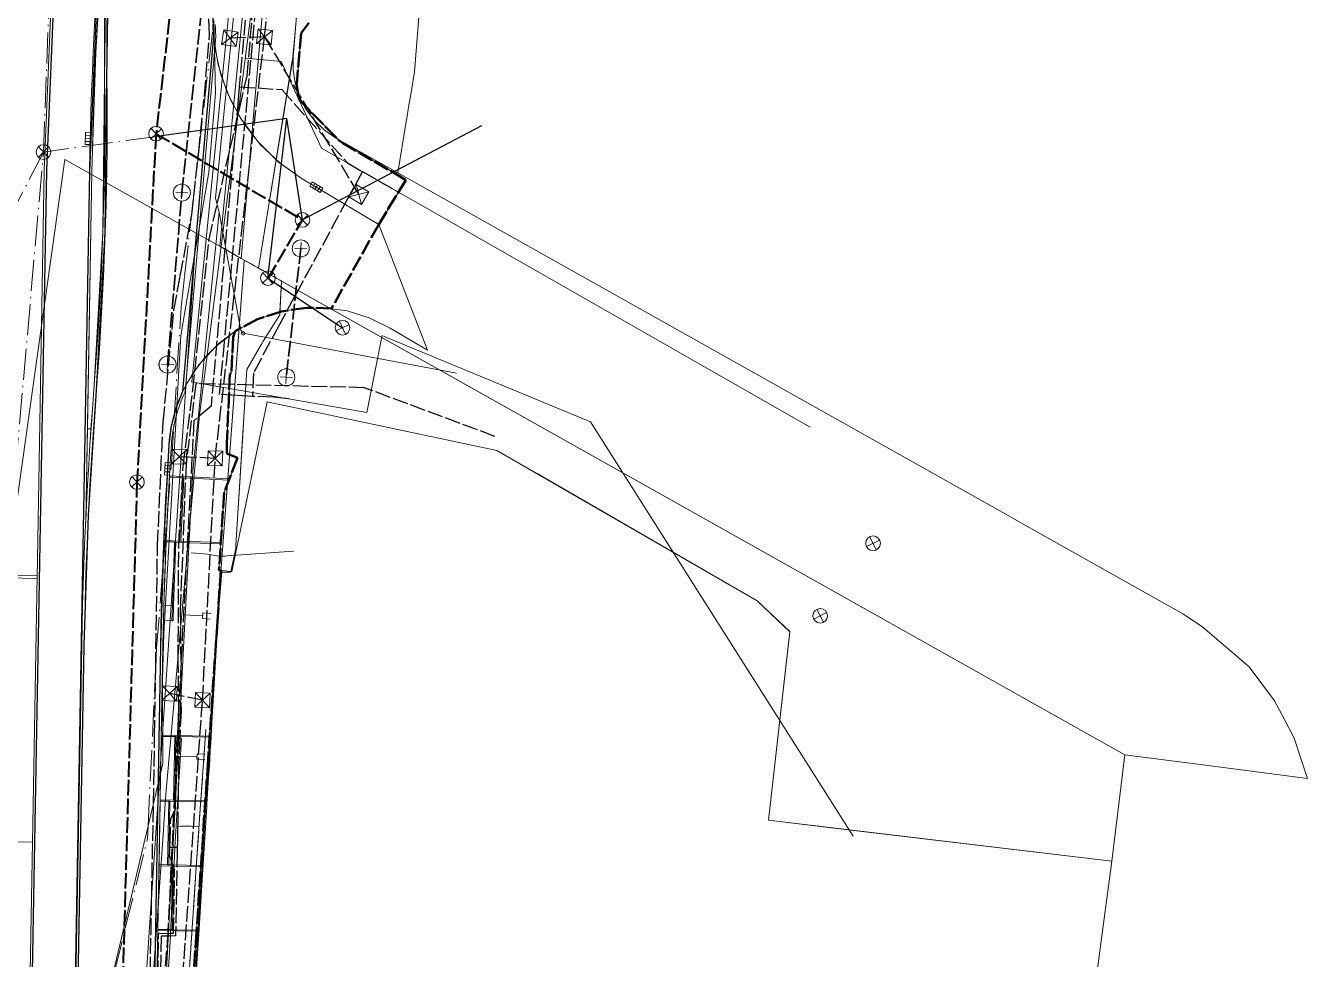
# Model space of a CAD drawing. Header units: metres. Extents: x 105014 to 106600, y 111320 to 118425.
# Drawn here: x 105942.9 to 106047.8, y 114814.1 to 114890.5 of the extents above; entities that cross this region are included whole.
import ezdxf

# ---------------------------------------------------------------- set-up
doc = ezdxf.new("R2010")
doc.units = ezdxf.units.M
doc.linetypes.add('DASHDOT', pattern=[3.556, 2.54, -0.508, 0, -0.508])
doc.linetypes.add('DASHED', pattern=[1.524, 1.27, -0.254])
for name, color, linetype, lineweight in [('00-BASE-LIMITE', 7, 'DASHED', 50), ('00-BASE-UE', 42, 'DASHED', 25), ('10-PAV-BOCACALLE', 9, 'CONTINUOUS', 13), ('10-PAV-CALZADA-BRT', 12, 'CONTINUOUS', 30), ('10-PAV-CALZADA-MIXTA', 8, 'CONTINUOUS', 30), ('10-PAV-SARDINEL', 252, 'CONTINUOUS', 13), ('20-EP-ZONA-DURA', 253, 'CONTINUOUS', 13), ('20-EP-ZONA-VERDE', 84, 'CONTINUOUS', 13), ('30-RED-ENEL-NODOS', 11, 'CONTINUOUS', 13), ('30-RED-ENEL-PROY', 1, 'DASHED', 25), ('30-RED-ETB-CAMARA', 151, 'CONTINUOUS', 13), ('30-RED-ETB-EXIST', 145, 'CONTINUOUS', 13), ('30-RED-VANTI-EXIST', 52, 'CONTINUOUS', 13), ('30-RED-VANTI-PROY', 2, 'DASHED', 25), ('30-RED-VANTI-RETIRO', 8, 'DASHDOT', 13), ('35-RH-ACUE-DOMICILIARIA', 152, 'CONTINUOUS', 9), ('35-RH-ACUE-MENOR-EXIST', 151, 'CONTINUOUS', 13), ('35-RH-ACUE-MENOR-PROY', 5, 'DASHED', 25), ('35-RH-PLUV-COLECTOR', 96, 'CONTINUOUS', 30), ('35-RH-PLUV-INTERCEPTOR', 3, 'DASHED', 40), ('35-RH-PLUV-NODOS', 94, 'CONTINUOUS', 13), ('35-RH-PLUV-RETIRO', 8, 'DASHDOT', 13), ('35-RH-SUDS-ZONAS', 92, 'CONTINUOUS', 20), ('36-RH-SAN-COLECTOR-PROY', 6, 'DASHED', 35), ('36-RH-SAN-POZOS', 216, 'CONTINUOUS', 13), ('60-PREDIAL-LOTE', 42, 'CONTINUOUS', 13)]:
    doc.layers.add(name, color=color, linetype=linetype, lineweight=lineweight)

# ---------------------------------------------------------------- blocks, each defined once
blk = doc.blocks.new('POSTE')
blk.add_circle((0, 0), 0.15)
blk = doc.blocks.new('CAJA_ENEL')
for p, q in [((-0.6, -0.6), (0.6, 0.6)), ((-0.6, 0.6), (0.6, -0.6))]:
    blk.add_line(p, q)
blk.add_lwpolyline([(-0.6, -0.6), (0.6, -0.6), (0.6, 0.6), (-0.6, 0.6)], close=True)
blk = doc.blocks.new('POZO_SAN')
for p, q in [((-0.5, 0), (0.5, 0)), ((0, -0.5), (0, 0.5))]:
    blk.add_line(p, q)
blk.add_circle((0, 0), 0.7)
blk = doc.blocks.new('SUMIDERO')
for p, q in [((-0.25, -0.2), (-0.25, 0.2)), ((0, -0.2), (0, 0.2)), ((0.25, -0.2), (0.25, 0.2))]:
    blk.add_line(p, q)
blk.add_lwpolyline([(-0.5, -0.2), (0.5, -0.2), (0.5, 0.2), (-0.5, 0.2)], close=True)
blk = doc.blocks.new('POZO_PLUV')
for p, q in [((-0.42, -0.42), (0.42, 0.42)), ((-0.42, 0.42), (0.42, -0.42))]:
    blk.add_line(p, q)
blk.add_circle((0, 0), 0.6)

msp = doc.modelspace()

# ---------------------------------------------------------------- linework, layer by layer
at = {"layer": '00-BASE-LIMITE'}
msp.add_lwpolyline([(105966.0645, 114890.7467), (105965.4481, 114889.9151), (105965.0805, 114885.8009), (105965.0543, 114885.7359), (105965.2819, 114884.4543), (105968.5475, 114881.1147), (105968.8133, 114880.9259), (105973.2763, 114878.3327), (105974.0025, 114877.8893), (105971.7883, 114874.2611), (105967.9359, 114867.3879), (105965.8718, 114867.4425), (105963.8288, 114867.1424), (105961.8676, 114866.4965), (105960.0461, 114865.5239), (105959.8775, 114865.0377), (105959.7179, 114862.0899), (105959.5981, 114862.0165), (105959.3535, 114856.3221), (105959.3451, 114855.4941), (105960.2291, 114855.1453), (105959.1367, 114852.3057), (105958.7109, 114845.9455), (105958.7587, 114845.9395), (105958.8637, 114845.9553), (105958.5821, 114841.7731), (105957.8183, 114830.4325), (105956.8691, 114816.3231), (105956.1891, 114806.2901)], dxfattribs=at)
at = {"layer": '00-BASE-UE'}
msp.add_lwpolyline([(105966.0645, 114890.7467), (105965.4481, 114889.9151), (105965.0805, 114885.8009), (105965.0543, 114885.7359), (105965.2819, 114884.4543), (105968.5475, 114881.1147), (105968.8133, 114880.9259), (105973.2763, 114878.3327), (105974.0025, 114877.8893), (105971.7883, 114874.2611), (105967.9359, 114867.3879), (105965.8718, 114867.4425), (105963.8288, 114867.1424), (105961.8676, 114866.4965), (105960.0461, 114865.5239), (105959.8775, 114865.0377), (105959.7179, 114862.0899), (105959.5981, 114862.0165), (105959.3535, 114856.3221), (105959.3451, 114855.4941), (105960.2291, 114855.1453), (105959.1367, 114852.3057), (105958.7109, 114845.9455), (105958.7587, 114845.9395), (105958.8637, 114845.9553), (105958.5821, 114841.7731), (105957.8183, 114830.4325), (105956.8691, 114816.3231), (105956.1891, 114806.2901)], dxfattribs=at)
at = {"layer": '10-PAV-BOCACALLE'}
msp.add_lwpolyline([(105955.7336, 114860.5808), (105958.2583, 114889.6647), (105958.6377, 114887.3155), (105959.3838, 114885.0559), (105960.4779, 114882.9427), (105961.8924, 114881.0291), (105963.5917, 114879.3632), (105965.5331, 114877.9871), (105971.7883, 114874.2611), (105975.7749, 114863.9591), (105972.7291, 114865.7735), (105971.018, 114866.6163), (105969.1951, 114867.1773), (105967.3062, 114867.4424), (105965.3992, 114867.4049), (105963.5223, 114867.0657), (105961.7228, 114866.4333), (105960.0462, 114865.5239), (105958.7206, 114864.525), (105957.5456, 114863.3528), (105956.5435, 114862.0296), (105955.7336, 114860.5808)], close=True, dxfattribs=at)
at = {"layer": '10-PAV-CALZADA-BRT'}
for points in [[(105943.0639, 114791.6501), (105944.6101, 114878.6713), (105945.2908, 114895.1367), (105946.7457, 114911.5519), (105951.9033, 114957.4321)], [(105955.3813, 114957.0411), (105950.2237, 114911.1609), (105948.7834, 114894.9099), (105948.1097, 114878.6091), (105945.6995, 114742.9863)]]:
    msp.add_lwpolyline(points, dxfattribs=at)
at = {"layer": '10-PAV-CALZADA-MIXTA'}
for points in [[(105945.9309, 114741.9365), (105947.6697, 114839.7847), (105948.0225, 114850.4622), (105948.7011, 114861.1239), (105949.4005, 114873.6193), (105949.5411, 114886.1335), (105949.7259, 114898.6418), (105950.5577, 114911.1237), (105955.2049, 114952.9367)], [(105964.8951, 114951.8597), (105962.8805, 114933.7333), (105962.8784, 114933.7144), (105960.1845, 114909.4753), (105960.1819, 114909.4519), (105959.7117, 114905.2213), (105959.2416, 114900.9917), (105958.3013, 114892.5309), (105958.2112, 114891.0988), (105958.2583, 114889.6647), (105955.7336, 114860.5808), (105955.181, 114859.1897), (105954.8059, 114857.7406), (105954.6141, 114856.2561), (105954.1663, 114847.9689), (105953.9187, 114839.6734), (105952.1799, 114741.8251)]]:
    msp.add_lwpolyline(points, dxfattribs=at)
at = {"layer": '10-PAV-SARDINEL'}
for points in [[(105945.6995, 114742.9863), (105948.1097, 114878.6091), (105948.1425, 114880.2404), (105948.183, 114881.8715), (105948.2312, 114883.5024), (105948.2871, 114885.1331), (105948.3506, 114886.7635), (105948.4218, 114888.3935), (105948.5007, 114890.0232), (105948.5873, 114891.6526), (105948.6815, 114893.2815), (105948.7834, 114894.9099), (105948.893, 114896.5378), (105949.0102, 114898.1652), (105949.1351, 114899.7921), (105949.2677, 114901.4183), (105949.4079, 114903.0439), (105949.5558, 114904.6688), (105949.7113, 114906.293), (105949.8744, 114907.9164), (105950.0453, 114909.5391), (105950.2237, 114911.1609), (105955.3813, 114957.0411)], [(105945.7309, 114741.9401), (105947.4697, 114839.7885), (105947.5028, 114841.4325), (105947.5436, 114843.0766), (105947.5922, 114844.7205), (105947.6484, 114846.3641), (105947.7124, 114848.0075), (105947.7841, 114849.6505), (105947.8635, 114851.2931), (105947.9506, 114852.9354), (105948.0454, 114854.5773), (105948.1479, 114856.2187), (105948.2582, 114857.8595), (105948.3761, 114859.4999), (105948.5017, 114861.1391), (105948.6129, 114862.6068), (105948.7164, 114864.0746), (105948.8121, 114865.5429), (105948.9001, 114867.0116), (105948.9804, 114868.4809), (105949.053, 114869.9505), (105949.1179, 114871.4205), (105949.175, 114872.8908), (105949.2244, 114874.3614), (105949.266, 114875.8322), (105949.3, 114877.3032), (105949.3262, 114878.7744), (105949.3446, 114880.2457), (105949.3553, 114881.7171), (105949.3583, 114883.1884), (105949.3536, 114884.6599), (105949.3411, 114886.1319), (105949.3297, 114887.5225), (105949.3262, 114888.9137), (105949.3308, 114890.305), (105949.3433, 114891.6962)], [(105948.787, 114891.6416), (105948.7005, 114890.0131), (105948.6216, 114888.3843), (105948.5504, 114886.7553), (105948.487, 114885.1258), (105948.4311, 114883.496), (105948.3829, 114881.8661), (105948.3425, 114880.2359), (105948.3097, 114878.6053), (105947.8015, 114850.0115), (105947.7841, 114849.6505), (105947.7124, 114848.0075), (105947.6484, 114846.3641), (105947.5922, 114844.7205), (105947.5436, 114843.0766), (105947.5028, 114841.4325), (105947.4697, 114839.7885), (105945.7309, 114741.9401)], [(105949.5433, 114891.6938), (105949.5308, 114890.3038), (105949.5262, 114888.9137), (105949.5297, 114887.5236), (105949.5411, 114886.1335), (105949.5536, 114884.6611), (105949.5583, 114883.1886), (105949.5553, 114881.7162), (105949.5446, 114880.2437), (105949.5261, 114878.7714), (105949.4999, 114877.2991), (105949.466, 114875.827), (105949.4243, 114874.3552), (105949.3748, 114872.8835), (105949.3177, 114871.4122), (105949.2528, 114869.9411), (105949.1801, 114868.4704), (105949.0998, 114867.0002), (105949.0117, 114865.5303), (105948.9159, 114864.061), (105948.8124, 114862.5922), (105948.7011, 114861.1239), (105948.5755, 114859.4851), (105948.4577, 114857.8456), (105948.3475, 114856.2057), (105948.245, 114854.5652), (105948.1502, 114852.9243), (105948.0632, 114851.283), (105947.9838, 114849.6413), (105947.9122, 114847.9992), (105947.8483, 114846.3568), (105947.792, 114844.7141), (105947.7436, 114843.0712), (105947.7028, 114841.428), (105947.6697, 114839.7847), (105945.9309, 114741.9365)], [(105952.1799, 114741.8251), (105953.9187, 114839.6734), (105953.9488, 114841.1821), (105953.9856, 114842.6906), (105954.0289, 114844.199), (105954.0789, 114845.7072), (105954.1355, 114847.2151), (105954.1987, 114848.7227), (105954.2686, 114850.2301), (105954.345, 114851.7372), (105954.4281, 114853.2439), (105954.5178, 114854.7502), (105954.6141, 114856.2561), (105954.6376, 114856.5547), (105954.6686, 114856.8527), (105954.7069, 114857.1498), (105954.7527, 114857.4458), (105954.8059, 114857.7406), (105954.8664, 114858.034), (105954.9342, 114858.3258), (105955.0093, 114858.6158), (105955.0916, 114858.9038), (105955.181, 114859.1897), (105955.2776, 114859.4733), (105955.3812, 114859.7543), (105955.4918, 114860.0327), (105955.6093, 114860.3083), (105955.7336, 114860.5808), (105958.2583, 114889.6647), (105958.236, 114889.9829), (105958.2204, 114890.3015), (105958.2116, 114890.6204)], [(105958.4117, 114890.6216), (105958.4202, 114890.3113), (105958.4204, 114890.307), (105958.4355, 114889.9969), (105958.4358, 114889.9927), (105958.4578, 114889.6787), (105958.4583, 114889.6647), (105958.4576, 114889.6474), (105955.9329, 114860.5635), (105955.927, 114860.5299), (105955.9156, 114860.4978), (105955.7924, 114860.228), (105955.6768, 114859.9568), (105955.5679, 114859.6829), (105955.4665, 114859.4077), (105955.3715, 114859.1287), (105955.2839, 114858.8488), (105955.2022, 114858.5629), (105955.1286, 114858.2789), (105955.062, 114857.9921), (105955.0019, 114857.7009), (105954.9499, 114857.412), (105954.905, 114857.1218), (105954.8674, 114856.8307), (105954.837, 114856.5386), (105954.8136, 114856.2414), (105954.7174, 114854.7379), (105954.6278, 114853.2325), (105954.5448, 114851.7266), (105954.4684, 114850.2205), (105954.3986, 114848.714), (105954.3354, 114847.2072), (105954.2788, 114845.7001), (105954.2288, 114844.1928), (105954.1855, 114842.6854), (105954.1488, 114841.1777), (105954.1187, 114839.6696), (105952.3799, 114741.8216)]]:
    msp.add_lwpolyline(points, dxfattribs=at)
at = {"layer": '20-EP-ZONA-DURA'}
msp.add_lwpolyline([(105966.0645, 114890.7467), (105965.4481, 114889.9151), (105965.0805, 114885.8009), (105965.0543, 114885.7359), (105965.2819, 114884.4543), (105968.5475, 114881.1147), (105968.8133, 114880.9259), (105973.2763, 114878.3327), (105974.0025, 114877.8893), (105971.7883, 114874.2611), (105965.5331, 114877.9871), (105963.7206, 114879.2568), (105962.1146, 114880.7794), (105960.7501, 114882.5217), (105959.6568, 114884.4458), (105958.8586, 114886.5098), (105958.3727, 114888.6688), (105958.4576, 114889.6474), (105958.4583, 114889.6647), (105958.4578, 114889.6787), (105958.4358, 114889.9927), (105958.4355, 114889.9969), (105958.4204, 114890.307), (105958.4202, 114890.3113), (105958.4117, 114890.6216)], dxfattribs=at)
for points in [[(105960.2291, 114855.1453), (105959.5685, 114853.4281), (105955.7523, 114853.6219), (105954.6538, 114853.6779), (105954.7174, 114854.7379), (105954.8136, 114856.2414), (105954.837, 114856.5386), (105954.8674, 114856.8307), (105954.905, 114857.1218), (105954.9499, 114857.412), (105955.0019, 114857.7009), (105955.062, 114857.9921), (105955.1286, 114858.2789), (105955.2022, 114858.5629), (105955.2839, 114858.8488), (105955.3715, 114859.1287), (105955.4665, 114859.4077), (105955.5679, 114859.6829), (105955.6768, 114859.9568), (105955.7924, 114860.228), (105955.9156, 114860.4978), (105955.927, 114860.5299), (105955.9329, 114860.5635), (105955.9765, 114861.0659), (105957.0734, 114862.7758), (105958.443, 114864.2761), (105960.0461, 114865.5239), (105959.8775, 114865.0377), (105959.7179, 114862.0899), (105959.5981, 114862.0165), (105959.3535, 114856.3221), (105959.3451, 114855.4941), (105960.2291, 114855.1453)], [(105947.8635, 114851.2931), (105947.8015, 114850.0115), (105947.9351, 114857.5341), (105948.2353, 114857.5287), (105948.1479, 114856.2187), (105948.0454, 114854.5773), (105947.9506, 114852.9354), (105947.8635, 114851.2931)], [(105958.8558, 114848.1099), (105958.8593, 114848.2099), (105955.5828, 114848.3248), (105955.8467, 114853.5171), (105959.5307, 114853.3299), (105959.1367, 114852.3057), (105958.8558, 114848.1099)], [(105958.8558, 114848.1099), (105958.7109, 114845.9455), (105958.7587, 114845.9395), (105958.8637, 114845.9553), (105958.5821, 114841.7731), (105957.943, 114832.2837), (105957.9449, 114832.3835), (105955.0909, 114832.4343), (105953.9905, 114832.4539), (105954.1187, 114839.6696), (105954.1488, 114841.1777), (105954.1651, 114841.8351), (105954.8527, 114841.8219), (105954.9539, 114841.8199), (105954.9969, 114843.0425), (105955.1799, 114848.2394), (105955.4797, 114848.2289), (105958.8558, 114848.1099)], [(105936.962, 114845.6053), (105943.8203, 114845.4835), (105943.4596, 114825.1794), (105943.4331, 114823.6863), (105936.5807, 114823.8081), (105936.6464, 114827.6704), (105936.962, 114845.6053)], [(105957.943, 114832.2837), (105957.8183, 114830.4325), (105957.5934, 114827.0889), (105955.0961, 114827.1333), (105955.1885, 114832.3325), (105957.943, 114832.2837)], [(105957.5866, 114826.9891), (105957.2372, 114821.7945), (105954.9025, 114821.8359), (105954.6025, 114821.8413), (105954.6949, 114827.0404), (105954.9949, 114827.0351), (105957.5866, 114826.9891)], [(105957.2304, 114821.6945), (105956.881, 114816.4998), (105954.9079, 114816.535), (105955.0001, 114821.7342), (105957.2304, 114821.6945)], [(105956.8691, 114816.3231), (105956.5222, 114811.2056), (105953.6139, 114811.2571), (105953.7063, 114816.4563), (105956.8743, 114816.4001), (105956.8691, 114816.3231)]]:
    msp.add_lwpolyline(points, close=True, dxfattribs=at)
at = {"layer": '20-EP-ZONA-VERDE'}
for points in [[(105951.7045, 114957.4545), (105946.5469, 114911.5741), (105945.0912, 114895.1497), (105944.4103, 114878.6749), (105943.8169, 114845.2825), (105941.3995, 114845.3259), (105936.9567, 114845.4053), (105936.9169, 114845.4061), (105937.9396, 114874.1546), (105939.7159, 114902.8664), (105942.2445, 114931.5217), (105946.2911, 114971.2081)], [(105936.0387, 114791.9357), (105936.5807, 114823.8081), (105943.4331, 114823.6863), (105943.4331, 114823.6863), (105942.8639, 114791.6537)]]:
    msp.add_lwpolyline(points, dxfattribs=at)
for points in [[(105949.5017, 114898.0295), (105949.3411, 114886.1313), (105949.2006, 114873.6255), (105948.5017, 114861.1395), (105948.2353, 114857.5287), (105947.9351, 114857.5341), (105948.3095, 114878.6055), (105948.6192, 114888.3349), (105949.2023, 114898.0515), (105949.5017, 114898.0295)], [(105955.7469, 114853.5221), (105955.4831, 114848.3287), (105954.3843, 114848.3847), (105954.6479, 114853.5779), (105955.7469, 114853.5221)], [(105955.7523, 114853.6219), (105959.5685, 114853.4281), (105959.5307, 114853.3299), (105955.8467, 114853.5171), (105955.7469, 114853.5221), (105954.6479, 114853.5779), (105954.6529, 114853.6779), (105955.7523, 114853.6219)], [(105955.8467, 114853.5171), (105955.5828, 114848.3248), (105955.4831, 114848.3287), (105955.7469, 114853.5221), (105955.8467, 114853.5171)], [(105955.0801, 114848.2429), (105954.8964, 114843.0461), (105954.8527, 114841.8219), (105954.1651, 114841.8351), (105954.1959, 114843.0567), (105954.3791, 114848.2677), (105955.0801, 114848.2429)], [(105955.4831, 114848.3287), (105955.5828, 114848.3248), (105958.8593, 114848.2099), (105958.8559, 114848.1099), (105955.4797, 114848.2289), (105955.1799, 114848.2394), (105955.0801, 114848.2429), (105954.3791, 114848.2677), (105954.3827, 114848.3675), (105955.4831, 114848.3287)], [(105955.1799, 114848.2394), (105954.9969, 114843.0425), (105954.9539, 114841.8199), (105954.8527, 114841.8219), (105954.8964, 114843.0461), (105955.0801, 114848.2429), (105955.1799, 114848.2394)], [(105955.0886, 114832.3343), (105954.9964, 114827.1351), (105953.8963, 114827.1547), (105953.9887, 114832.3539), (105955.0886, 114832.3343)], [(105955.0909, 114832.4343), (105957.9449, 114832.3835), (105957.9431, 114832.2837), (105955.1885, 114832.3325), (105955.0886, 114832.3343), (105953.9887, 114832.3539), (105953.9905, 114832.4539), (105955.0909, 114832.4343)], [(105955.1885, 114832.3325), (105955.0961, 114827.1333), (105954.9964, 114827.1351), (105955.0886, 114832.3343), (105955.1885, 114832.3325)], [(105954.5949, 114827.0422), (105954.5027, 114821.8431), (105953.8023, 114821.8591), (105953.8945, 114827.0547), (105954.5949, 114827.0422)], [(105954.9964, 114827.1351), (105955.0961, 114827.1333), (105957.5933, 114827.0889), (105957.5867, 114826.9891), (105954.9949, 114827.0351), (105954.6949, 114827.0404), (105954.5949, 114827.0422), (105953.8945, 114827.0547), (105953.8963, 114827.1547), (105954.9964, 114827.1351)], [(105954.6949, 114827.0404), (105954.6025, 114821.8413), (105954.5027, 114821.8431), (105954.5949, 114827.0422), (105954.6949, 114827.0404)], [(105954.9003, 114821.736), (105954.8081, 114816.5367), (105953.7079, 114816.5563), (105953.8005, 114821.7555), (105954.9003, 114821.736)], [(105954.5027, 114821.8431), (105954.6025, 114821.8413), (105954.9025, 114821.8359), (105957.2371, 114821.7945), (105957.2305, 114821.6945), (105955.0001, 114821.7342), (105954.9003, 114821.736), (105953.8005, 114821.7555), (105953.8021, 114821.8555), (105954.5027, 114821.8431)], [(105955.0001, 114821.7342), (105954.9079, 114816.535), (105954.8081, 114816.5367), (105954.9003, 114821.736), (105955.0001, 114821.7342)], [(105954.8081, 114816.5367), (105954.9079, 114816.535), (105956.8805, 114816.4999), (105956.8743, 114816.4001), (105953.7063, 114816.4563), (105953.7079, 114816.5563), (105954.8081, 114816.5367)]]:
    msp.add_lwpolyline(points, close=True, dxfattribs=at)
at = {"layer": '30-RED-ENEL-PROY'}
for points in [[(105962.4405, 114889.6021), (105964.7339, 114911.9807)], [(105958.4003, 114855.1097), (105962.4405, 114889.6021)], [(105962.4405, 114889.6021), (105959.6093, 114889.4939)], [(105962.4405, 114889.6021), (105970.1535, 114876.7149)], [(105958.4003, 114855.1097), (105955.4525, 114855.2463)], [(105957.3645, 114835.3187), (105958.4003, 114855.1097)], [(105957.3645, 114835.3187), (105954.6699, 114835.8711)], [(105955.7441, 114812.6399), (105957.3645, 114835.3187)]]:
    msp.add_lwpolyline(points, dxfattribs=at)
at = {"layer": '30-RED-ETB-EXIST'}
for points in [[(105954.03, 114804.428), (105953.948, 114804.432), (105956.57, 114854.091), (105958.734, 114875.253), (105958.417, 114876.404), (105962.618, 114918.707), (105964.552, 114934.4)], [(105960.682, 114865.344), (105960.528, 114865.561), (105960.513, 114865.565), (105958.734, 114875.253)], [(105960.682, 114865.344), (105978.151, 114862.074)]]:
    msp.add_lwpolyline(points, dxfattribs=at)
at = {"layer": '30-RED-VANTI-EXIST'}
for points in [[(105958.2835, 114890.9809), (105958.4141, 114885.0071), (105957.8861, 114878.5201), (105956.4093, 114869.9565)], [(105956.4093, 114869.9565), (105955.5821, 114865.1601), (105954.1971, 114840.7781), (105954.0873, 114836.9707), (105954.1213, 114830.1349), (105953.3419, 114826.8549)], [(105959.3893, 114847.1254), (105964.8229, 114847.5243)], [(105956.4285, 114847.3761), (105957.7575, 114847.2561), (105958.424, 114847.1596)], [(105958.424, 114847.1596), (105958.5684, 114847.1387)], [(105958.5684, 114847.1387), (105958.7487, 114847.1125)], [(105958.7487, 114847.1125), (105958.9051, 114847.0899), (105959.0622, 114847.1014)], [(105959.0622, 114847.1014), (105959.2451, 114847.115)], [(105959.2451, 114847.115), (105959.3893, 114847.1254)], [(105952.9062, 114756.3028), (105953.0313, 114762.0229), (105953.4459, 114769.4769), (105954.0575, 114779.0689), (105954.6479, 114789.1283), (105955.4205, 114800.7505), (105956.1289, 114810.8965), (105956.8731, 114822.0675), (105957.1741, 114826.4021), (105957.6443, 114832.9239)], [(105955.3443, 114832.2159), (105955.2845, 114832.2203)], [(105955.5029, 114832.2044), (105955.3443, 114832.2159)], [(105955.369, 114827.7052), (105955.6359, 114832.1947), (105955.5029, 114832.2044)], [(105955.1329, 114823.734), (105955.369, 114827.7052)], [(105953.3419, 114826.8549), (105952.9121, 114825.0461)], [(105952.9121, 114825.0461), (105949.0964, 114808.9879)], [(105955.3294, 114824.9819), (105955.5996, 114824.9939)], [(105955.5996, 114824.9939), (105955.7446, 114825.0004)], [(105955.7446, 114825.0004), (105955.9271, 114825.0085)], [(105955.9271, 114825.0085), (105956.0733, 114825.0151), (105956.242, 114825.0064)], [(105956.242, 114825.0064), (105956.4247, 114824.9971)], [(105956.4247, 114824.9971), (105956.5695, 114824.9897)], [(105956.5695, 114824.9897), (105957.0651, 114824.9643)], [(105955.1005, 114823.1897), (105955.1058, 114823.279)], [(105955.1058, 114823.279), (105955.1099, 114823.3477)], [(105955.1099, 114823.3477), (105955.1238, 114823.5804)], [(105955.1238, 114823.5804), (105955.1329, 114823.734)], [(105955.0159, 114821.6336), (105955.0633, 114822.5635), (105955.0775, 114822.8032)], [(105955.0775, 114822.8032), (105955.0867, 114822.9574)], [(105955.0867, 114822.9574), (105955.1005, 114823.1897)], [(105954.741, 114816.2449), (105955.0159, 114821.6336)], [(105953.6455, 114799.3566), (105954.0261, 114805.4861), (105954.6825, 114815.0977), (105954.7293, 114816.0151)], [(105954.7293, 114816.0151), (105954.741, 114816.2449)]]:
    msp.add_lwpolyline(points, dxfattribs=at)
at = {"layer": '30-RED-VANTI-PROY'}
for points in [[(105957.5495, 114869.8349), (105957.8969, 114873.0497), (105960.4095, 114883.8273), (105961.0101, 114886.4233), (105962.3323, 114901.4293), (105962.502, 114903.2234)], [(105957.0551, 114880.1899), (105957.5137, 114884.8041), (105957.9465, 114889.8113), (105957.8163, 114892.7417), (105958.7885, 114900.5993), (105958.9943, 114902.1189)], [(105956.4567, 114874.9336), (105956.4793, 114875.0547), (105957.0195, 114879.8319), (105957.0551, 114880.1899)], [(105955.543, 114870.0489), (105956.4567, 114874.9336)], [(105953.5277, 114837.9953), (105953.6773, 114847.9929), (105954.1443, 114858.0773), (105955.0167, 114867.2349), (105955.543, 114870.0489)], [(105955.3443, 114832.2159), (105955.4223, 114834.5175), (105955.3721, 114838.5811), (105955.4179, 114847.9993), (105955.7863, 114854.4645), (105956.5629, 114860.7057), (105957.5495, 114869.8349)], [(105981.3005, 114856.9109), (105970.6113, 114860.8929), (105956.8167, 114861.2217), (105956.0111, 114854.6483), (105955.5423, 114842.7481), (105955.6061, 114834.4151), (105955.5029, 114832.2044)], [(105953.3419, 114826.8549), (105953.4439, 114832.3995), (105953.5277, 114837.9953)], [(105954.7052, 114823.6843), (105954.7649, 114825.6193), (105955.1471, 114826.3965), (105955.3443, 114832.2159)], [(105955.5029, 114832.2044), (105955.4043, 114830.0929), (105955.369, 114827.7052)], [(105955.369, 114827.7052), (105955.3294, 114824.9819)], [(105952.3888, 114778.3885), (105952.6211, 114785.8349), (105952.9951, 114799.6325), (105953.0123, 114808.4743), (105953.1459, 114816.1991), (105953.3419, 114826.8549)], [(105955.3294, 114824.9819), (105955.3285, 114824.9653), (105955.3035, 114823.6298)], [(105954.6868, 114823.0871), (105954.6936, 114823.2895)], [(105954.6936, 114823.2895), (105954.699, 114823.4844)], [(105954.6936, 114823.2895), (105954.8119, 114823.2865)], [(105954.699, 114823.4844), (105954.7052, 114823.6843)], [(105954.8119, 114823.2865), (105955.1058, 114823.279)], [(105955.1058, 114823.279), (105955.1272, 114823.2779)], [(105955.1272, 114823.2779), (105955.2969, 114823.2741)], [(105955.2969, 114823.2741), (105955.2951, 114823.1792)], [(105955.2985, 114823.3632), (105955.2969, 114823.2741)], [(105955.2969, 114823.2741), (105955.3094, 114823.2738)], [(105955.3035, 114823.6298), (105955.2985, 114823.3632)], [(105955.3094, 114823.2738), (105955.3145, 114823.2737)], [(105955.0159, 114821.6336), (105954.6725, 114822.6241), (105954.6806, 114822.8863)], [(105954.6806, 114822.8863), (105954.6868, 114823.0871)], [(105955.2901, 114822.9117), (105955.1613, 114816.0221), (105954.7293, 114816.0151)], [(105955.2951, 114823.1792), (105955.2901, 114822.9117)], [(105954.741, 114816.2449), (105954.9929, 114816.2483), (105955.0809, 114821.4461), (105955.0159, 114821.6336)], [(105953.3343, 114793.7269), (105953.3949, 114796.9663), (105953.4971, 114804.1013), (105953.7071, 114812.7455), (105953.7583, 114816.2315), (105954.741, 114816.2449)], [(105954.7293, 114816.0151), (105953.9743, 114816.0029), (105953.7179, 114802.5579), (105953.6455, 114799.3566)]]:
    msp.add_lwpolyline(points, dxfattribs=at)
at = {"layer": '30-RED-VANTI-RETIRO'}
for points in [[(105957.0551, 114880.1899), (105958.2835, 114890.9809)], [(105956.4567, 114874.9336), (105957.0551, 114880.1899)], [(105955.8963, 114870.0112), (105956.4567, 114874.9336)], [(105953.5277, 114837.9953), (105953.6035, 114839.5909), (105954.8229, 114854.7617), (105955.6053, 114867.4551), (105955.8963, 114870.0112)], [(105952.9121, 114825.0461), (105953.5277, 114837.9953)], [(105952.9062, 114756.3028), (105953.0313, 114762.0229), (105953.4459, 114769.4769), (105954.0575, 114779.0689), (105954.6479, 114789.1283), (105955.4205, 114800.7505), (105956.1289, 114810.8965), (105956.8731, 114822.0675), (105957.1741, 114826.4021), (105957.6443, 114832.9239)], [(105949.0964, 114808.9879), (105950.1585, 114813.1133), (105952.8611, 114823.9731), (105952.9121, 114825.0461)]]:
    msp.add_lwpolyline(points, dxfattribs=at)
at = {"layer": '35-RH-ACUE-DOMICILIARIA'}
for points in [[(105957.3785, 114842.2304), (105955.8099, 114842.3045)], [(105958.0011, 114841.9574), (105957.3627, 114842.0017), (105957.3944, 114842.4592), (105958.0329, 114842.415)], [(105956.9187, 114830.7058), (105955.1949, 114830.735)], [(105957.5492, 114830.4514), (105956.9097, 114830.4767), (105956.9278, 114830.935), (105957.5673, 114830.9097)]]:
    msp.add_lwpolyline(points, dxfattribs=at)
at = {"layer": '35-RH-ACUE-MENOR-EXIST'}
for points in [[(105956.4979, 114861.361), (105967.6691, 114972.9304)], [(105957.1436, 114858.8705), (105962.2768, 114898.8952)], [(105960.9128, 114887.865), (105963.7985, 114887.579), (105967.1128, 114880.4885), (106007.1207, 114857.6691)], [(105970.8119, 114858.8619), (105972.0757, 114865.1984)], [(106010.64, 114824.18), (105989.1378, 114858.1112), (105972.1777, 114865.1087)], [(105970.8119, 114858.8619), (105956.4362, 114861.3733)], [(105954.33, 114827.3), (105957.1486, 114858.9634)], [(105954.15, 114824.29), (105954.33, 114827.3)], [(105947.37, 114728), (105954.15, 114824.29)]]:
    msp.add_lwpolyline(points, dxfattribs=at)
at = {"layer": '35-RH-ACUE-MENOR-PROY'}
for points in [[(105964.4281, 114859.9806), (105963.1619, 114860.1087), (105961.464, 114860.1814), (105960.1439, 114860.2562), (105958.759, 114860.3469), (105959.0731, 114863.688), (105961.3415, 114887.8176), (105963.8228, 114914.8744), (105965.3103, 114932.3053), (105971.5245, 114972.0407), (105973.0398, 114981.7298), (105973.2542, 115003.8728), (105972.442, 115025.2166), (105967.1699, 115045.6562), (105955.6203, 115091.3241)], [(105964.8143, 115053.0433), (105966.7025, 115045.5782), (105971.9145, 115025.3718), (105972.7254, 115004.0277), (105972.4833, 114982.678), (105970.8412, 114972.1984), (105964.6508, 114932.7555), (105961.1114, 114894.0063), (105960.3661, 114885.5294), (105960.2747, 114884.4627), (105958.0628, 114859.3804), (105956.652, 114858.1921), (105955.4402, 114835.3395), (105954.5265, 114816.3428), (105954.2284, 114812.4868)], [(105960.3661, 114885.5294), (105963.8492, 114885.2879), (105969.2341, 114879.2954), (105970.4586, 114878.5803), (105973.4002, 114876.9023)], [(105970.4586, 114878.5803), (105969.2291, 114876.3385), (105963.6393, 114866.0017), (105961.536, 114862.1098), (105961.464, 114860.1814)]]:
    msp.add_lwpolyline(points, dxfattribs=at)
at = {"layer": '35-RH-PLUV-COLECTOR'}
for points in [[(105964.2766, 114882.9274), (105953.6232, 114881.4584)], [(105962.7199, 114869.8595), (105964.2766, 114882.9274)], [(105965.5444, 114874.6184), (105964.2766, 114882.9274)], [(105980.2173, 114882.3273), (105965.5444, 114874.6184)], [(105962.7199, 114869.8595), (105968.827, 114865.802)]]:
    msp.add_lwpolyline(points, dxfattribs=at)
at = {"layer": '35-RH-PLUV-INTERCEPTOR'}
for points in [[(105956.3859, 114906.1999), (105953.557, 114881.6788)], [(105956.3859, 114906.1999), (105953.557, 114881.6788)], [(105953.557, 114881.6788), (105951.995, 114853.1628)], [(105953.557, 114881.6788), (105951.995, 114853.1628)], [(105953.557, 114881.6788), (105965.5444, 114874.6184)], [(105962.7512, 114869.8404), (105965.5444, 114874.6184)], [(105951.995, 114853.1628), (105950.3013, 114793.9606)], [(105951.995, 114853.1628), (105950.3013, 114793.9606)]]:
    msp.add_lwpolyline(points, dxfattribs=at)
at = {"layer": '35-RH-PLUV-RETIRO'}
for points in [[(105946.2021, 114930.1641), (105944.3431, 114880.1789)], [(105953.6232, 114881.4584), (105944.3431, 114880.1789)], [(105879.209, 114552.734), (105886.738, 114585.429), (105897.7352, 114622.7895), (105926.3569, 114697.6139), (105934.0422, 114763.2123), (105944.3431, 114880.1789), (105944.3431, 114880.1789)], [(105944.3431, 114880.1789), (105934.612, 114861.3337)]]:
    msp.add_lwpolyline(points, dxfattribs=at)
at = {"layer": '35-RH-SUDS-ZONAS'}
msp.add_lwpolyline([(105954.3791, 114848.2676), (105955.08, 114848.2429), (105954.897, 114843.0461), (105954.1959, 114843.0566), (105954.3791, 114848.2676)], close=True, dxfattribs=at)
msp.add_lwpolyline([(105954.3791, 114848.2676), (105955.08, 114848.2429), (105954.897, 114843.0461), (105954.1959, 114843.0566), (105954.3791, 114848.2676)], close=True, dxfattribs=at)
msp.add_lwpolyline([(105954.3791, 114848.2676), (105955.08, 114848.2429), (105954.897, 114843.0461), (105954.1959, 114843.0566), (105954.3791, 114848.2676)], close=True, dxfattribs=at)
msp.add_lwpolyline([(105954.3791, 114848.2676), (105955.08, 114848.2429), (105954.897, 114843.0461), (105954.1959, 114843.0566), (105954.3791, 114848.2676)], close=True, dxfattribs=at)
at = {"layer": '36-RH-SAN-COLECTOR-PROY'}
for points in [[(105955.6719, 114876.8624), (105960.8238, 114924.6413)], [(105954.502, 114862.7823), (105955.6719, 114876.8624)], [(105965.4059, 114872.2898), (105964.2217, 114861.7442)]]:
    msp.add_lwpolyline(points, dxfattribs=at)
at = {"layer": '60-PREDIAL-LOTE'}
for points in [[(105963.7809, 114909.1149), (105960.5305, 114871.4753), (105958.7691, 114872.4641), (105964.1503, 114927.2001), (105964.7101, 114927.1329), (105964.7361, 114927.1297), (105964.7359, 114927.1259), (105963.7809, 114909.1149)], [(105965.6952, 114926.9849), (105965.6981, 114926.9294), (105966.6803, 114908.7014), (105964.7639, 114887.9666), (105961.9342, 114870.6868), (105960.7859, 114871.3318), (105960.5304, 114871.4751), (105963.7809, 114909.1149), (105964.7358, 114927.1259), (105965.6952, 114926.9849)], [(105973.356, 114878.4777), (106004.8982, 114860.7687), (106022.8787, 114850.673), (106024.6687, 114849.668), (106025.7176, 114849.0792), (106037.6674, 114842.3699), (106039.2733, 114841.2848), (106043.0535, 114838.043), (106044.0967, 114836.6598), (106045.1401, 114835.2763), (106045.9417, 114833.7403), (106046.7434, 114832.2041), (106047.2814, 114830.5571), (106047.8195, 114828.9099), (106039.2516, 114830.0234), (106032.8861, 114830.8505), (105961.9408, 114870.6833), (105962.7179, 114875.3625), (105964.782, 114887.9693), (105964.7773, 114886.8964), (105964.9366, 114885.8353), (105965.2562, 114884.8111), (105965.7884, 114883.7483), (105966.4926, 114882.7908), (105967.3488, 114881.9662), (105968.332, 114881.2985), (105973.356, 114878.4777)], [(105939.2, 114683.2), (105936.333, 114674.857), (105918.298, 114681.601), (105946.089, 114879.583), (105956.853, 114873.54), (105946, 114712.4), (105944.6, 114704.2), (105939.2, 114683.2)], [(105958.769, 114872.4641), (105960.5304, 114871.4751), (105960.7859, 114871.3318), (105960.7842, 114871.3083), (105958.8505, 114845.8047), (105958.8453, 114845.7383), (105958.561, 114842.1222), (105957.8483, 114830.3455), (105952.6587, 114745.7601), (105951.868, 114728.322), (105950.454, 114715.532), (105946.546, 114694.679), (105940.4737, 114672.3206), (105940.4324, 114672.3459), (105936.333, 114674.857), (105939.2, 114683.2), (105944.6, 114704.2), (105946, 114712.4), (105956.853, 114873.54), (105958.769, 114872.4641)], [(105960.7815, 114871.2733), (105960.784, 114871.3083), (105960.7851, 114871.3236), (105960.7857, 114871.3319), (105960.9893, 114871.2176), (105961.2822, 114871.0531), (105961.3748, 114871.0011), (105961.6574, 114870.8424), (105961.6896, 114870.8243), (105961.9278, 114870.6906), (105961.9343, 114870.687), (105962.0405, 114870.6273), (105962.1154, 114870.5854), (105962.1953, 114870.5405), (105962.2263, 114870.5231), (105962.2702, 114870.4984), (105962.3512, 114870.453), (105962.4048, 114870.4229), (105962.5081, 114870.3649), (105962.5411, 114870.3463), (105962.6666, 114870.2759), (105962.724, 114870.2437), (105962.8288, 114870.1848), (105962.8365, 114870.1804), (105962.9777, 114870.1012), (105963.0203, 114870.0773), (105963.1219, 114870.0202), (105963.1615, 114869.998), (105963.2619, 114869.9416), (105963.3083, 114869.9156), (105963.4378, 114869.8429), (105963.4561, 114869.8326), (105963.5639, 114869.772), (105963.5664, 114869.7707), (105963.713, 114869.6884), (105963.7623, 114869.6607), (105963.768, 114869.6575), (105963.8329, 114869.621), (105963.8373, 114869.6186), (105963.8371, 114869.6128), (105963.8367, 114869.6038), (105963.6903, 114866.864), (105962.3267, 114864.6906), (105960.9865, 114862.3817), (105960.0946, 114848.0059), (105960.0781, 114847.7396), (105959.6727, 114845.802), (105959.6632, 114845.802), (105959.6208, 114845.8022), (105958.8505, 114845.8047), (105960.7815, 114871.2733)], [(105959.685, 114845.861), (105960.0781, 114847.7396), (105960.0946, 114848.0059), (105960.6797, 114857.4361), (105960.7151, 114858.0062), (105960.9865, 114862.3817), (105961.7048, 114863.6192), (105962.1902, 114864.4554), (105962.3267, 114864.6906), (105963.6903, 114866.864), (105963.703, 114867.101), (105963.8367, 114869.6038), (105963.8372, 114869.6128), (105963.8373, 114869.6185), (106032.8861, 114830.8505), (106031.8211, 114822.1309), (106003.698, 114825.486), (106005.4467, 114840.9248), (106002.766, 114843.457), (105981.458, 114855.765), (105962.669, 114859.7381), (105959.8134, 114846.1287), (105959.7556, 114845.8533), (105959.685, 114845.861)]]:
    msp.add_lwpolyline(points, close=True, dxfattribs=at)
for points in [[(105975.249, 114893.3086), (105974.716, 114886.7513), (105974.3852, 114884.7387), (105974.265, 114884.0074), (105974.207, 114883.6546), (105974.1243, 114883.1516), (105974.0906, 114882.9468), (105974.0462, 114882.677), (105973.356, 114878.4777), (105968.332, 114881.2985), (105967.3488, 114881.9662), (105966.4926, 114882.7908), (105965.7884, 114883.7483), (105965.2562, 114884.8111), (105964.9366, 114885.8353), (105964.7773, 114886.8964), (105964.782, 114887.9693), (105965.5426, 114897.3268)], [(105956.7162, 114810.9224), (105957.0763, 114816.6136), (105957.3297, 114820.6195), (105957.7082, 114826.6016), (105957.7226, 114826.8296), (105957.8618, 114829.0295), (105957.8997, 114829.6283), (105957.95, 114830.423), (105957.9973, 114831.2253), (105958.0326, 114831.8243), (105958.1254, 114833.3979), (105958.1304, 114833.4837), (105958.1564, 114833.9242), (105958.4787, 114839.3933), (105958.5105, 114839.9323), (105958.5568, 114840.7185), (105958.5922, 114841.3174), (105958.639, 114842.112), (105958.6537, 114842.2872), (105958.7062, 114842.9133), (105958.7563, 114843.5112), (105958.843, 114844.5449), (105958.8667, 114844.8269), (105958.8932, 114845.1428), (105958.9486, 114845.8044), (105958.96, 114845.94), (105959.685, 114845.861), (105959.7556, 114845.8533), (105959.8134, 114846.1287), (105961.2158, 114852.8125), (105961.3786, 114853.5885), (105962.669, 114859.738), (105981.458, 114855.765), (105983.6037, 114854.5256), (105984.7617, 114853.8567), (106002.766, 114843.457), (106005.4459, 114840.9254), (106003.698, 114825.486), (106008.8323, 114824.8735), (106031.821, 114822.131), (106030.8602, 114814.9809), (106021.7035, 114746.8346)]]:
    msp.add_lwpolyline(points, dxfattribs=at)

# ---------------------------------------------------------------- block references
at = {"layer": '30-RED-ENEL-NODOS'}
for p, rotation in [((105959.6093, 114889.4939), 81.9), ((105962.4404, 114889.6021), 84), ((105970.1535, 114876.7148), 59.5), ((105955.4524, 114855.2463), 88.6), ((105958.4003, 114855.1096), 88.2), ((105954.6699, 114835.871), 87), ((105957.3645, 114835.3187), 87.6)]:
    msp.add_blockref('CAJA_ENEL', p, dxfattribs=dict(at, rotation=rotation))
at = {"layer": '30-RED-ETB-CAMARA'}
msp.add_blockref('POSTE', (105960.682, 114865.344), dxfattribs=at)
at = {"layer": '35-RH-PLUV-NODOS'}
for name, p, rotation in [('POZO_PLUV', (105953.557, 114881.6788), 268), ('POZO_PLUV', (105953.557, 114881.6788), 268), ('POZO_PLUV', (105953.557, 114881.6788), 268), ('SUMIDERO', (105947.9636, 114881.2959), 268.2), ('SUMIDERO', (105947.9636, 114881.2959), 268.2), ('SUMIDERO', (105947.9636, 114881.2959), 268.2), ('SUMIDERO', (105966.6728, 114877.3027), 328.9), ('SUMIDERO', (105966.6728, 114877.3027), 328.9), ('SUMIDERO', (105966.6728, 114877.3027), 328.9), ('POZO_PLUV', (105965.5444, 114874.6184), 268), ('POZO_PLUV', (105962.7199, 114869.8595), 268), ('POZO_PLUV', (105968.827, 114865.802), 250), ('SUMIDERO', (105954.4873, 114854.2566), 266.9), ('SUMIDERO', (105954.4873, 114854.2566), 266.9), ('SUMIDERO', (105954.4873, 114854.2566), 266.9), ('POZO_PLUV', (105951.995, 114853.1628), 268), ('POZO_PLUV', (105951.995, 114853.1628), 268), ('POZO_PLUV', (106012.259, 114848.16), 250), ('POZO_PLUV', (106007.937, 114842.2224), 252.6)]:
    msp.add_blockref(name, p, dxfattribs=dict(at, rotation=rotation))
msp.add_blockref('POZO_PLUV', (105944.3431, 114880.1789), dxfattribs=at)
at = {"layer": '36-RH-SAN-POZOS'}
for p, rotation in [((105955.6719, 114876.8624), 267), ((105965.4059, 114872.2898), 267), ((105954.4964, 114862.7849), 356.3), ((105954.502, 114862.7823), 267), ((105964.2217, 114861.7442), 267)]:
    msp.add_blockref('POZO_SAN', p, dxfattribs=dict(at, rotation=rotation))

doc.saveas('drawing.dxf')
